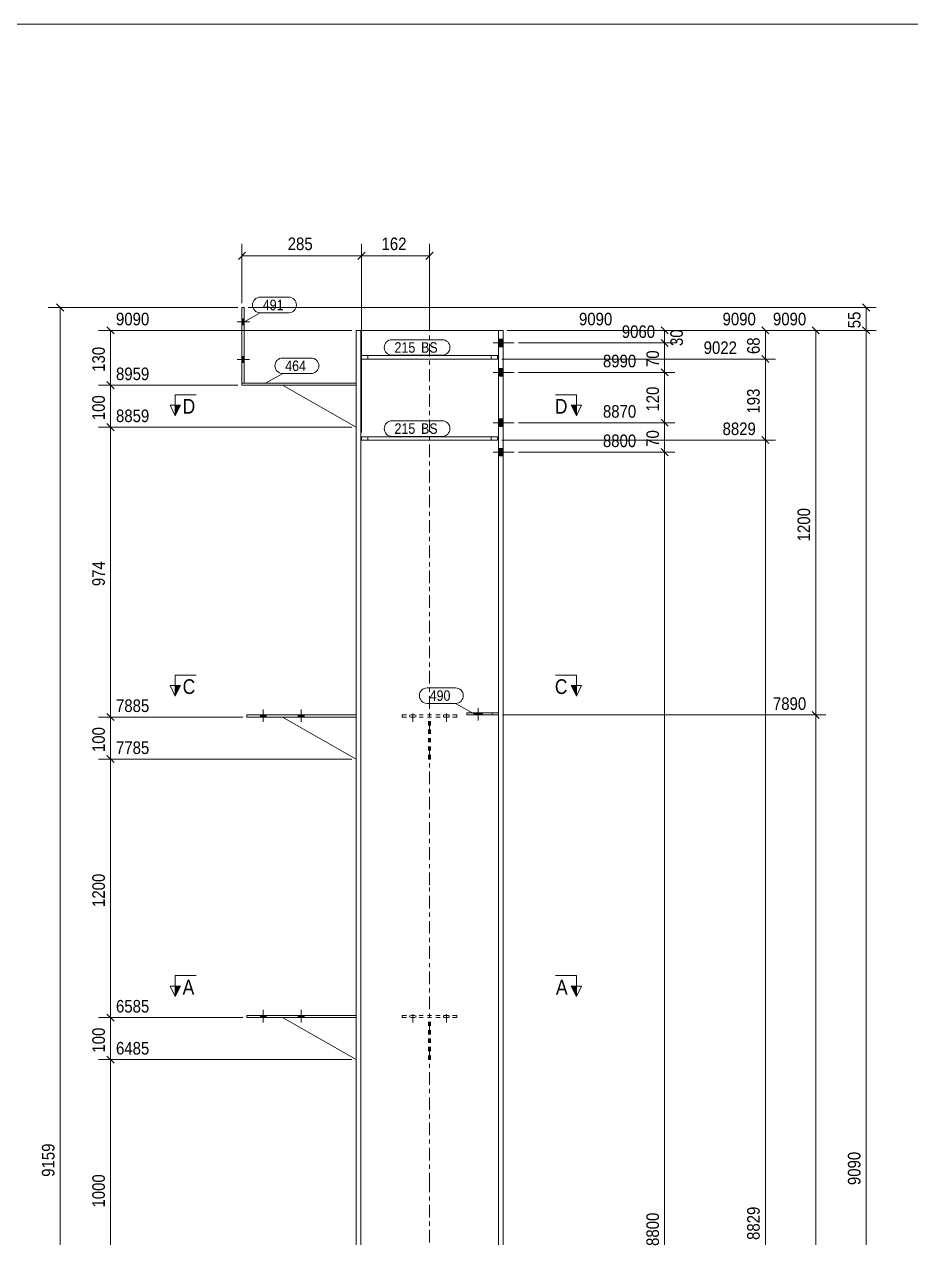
# Model space of a CAD drawing. Header units: millimetres. Extents: x 2 to 825, y 1 to 579.
# Drawn here: x 209.6 to 420.7, y 290 to 579 of the extents above; entities that cross this region are included whole.
import ezdxf

# ---------------------------------------------------------------- set-up
doc = ezdxf.new("R2010")
doc.units = ezdxf.units.MM
for name, pattern in [('XKITLINE00', [0]), ('XKITLINE01', [4, 1, -1, 1, -1]), ('XKITLINE02', [4, 2, -2]), ('XKITLINE03', [6, 3, -1, 1, -1])]:
    doc.linetypes.add(name, pattern=pattern)
for name, color, linetype, lineweight in [('Bolt', 3, 'Continuous', 0), ('Dimensions', 7, 'Continuous', 0), ('DrawingSheet', 5, 'Continuous', 0), ('Part', 2, 'Continuous', 0), ('PartMark', 7, 'Continuous', 0), ('Section', 6, 'Continuous', 0)]:
    doc.layers.add(name, color=color, linetype=linetype, lineweight=lineweight)
doc.styles.add('ARIAL', font='ARIAL.TTF')

# ---------------------------------------------------------------- blocks, each defined once
blk = doc.blocks.new('*A6')
at = {"layer": 'Bolt'}
for points in [[(323.62, 502.19), (322.52, 502.19), (322.52, 503.99), (323.62, 503.99)], [(323.62, 502.19), (322.52, 502.19), (322.52, 503.99), (323.62, 503.99)], [(323.62, 495.19), (322.52, 495.19), (322.52, 496.99), (323.62, 496.99)], [(323.62, 495.19), (322.52, 495.19), (322.52, 496.99), (323.62, 496.99)], [(323.62, 483.19), (322.52, 483.19), (322.52, 484.99), (323.62, 484.99)], [(323.62, 483.19), (322.52, 483.19), (322.52, 484.99), (323.62, 484.99)], [(323.62, 476.19), (322.52, 476.19), (322.52, 477.99), (323.62, 477.99)], [(323.62, 476.19), (322.52, 476.19), (322.52, 477.99), (323.62, 477.99)]]:
    blk.add_hatch(color=3, dxfattribs=at).paths.add_polyline_path(points, flags=17)
at = {"layer": 'Bolt', "color": 3, "linetype": 'XKITLINE00', "lineweight": 0}
for p, q in [((321.27, 503.09), (326.27, 503.09)), ((321.27, 503.09), (326.27, 503.09)), ((322.52, 503.99), (323.62, 503.99)), ((322.52, 503.99), (323.62, 503.99)), ((322.52, 502.19), (323.62, 502.19)), ((322.52, 502.19), (323.62, 502.19)), ((321.27, 496.09), (326.27, 496.09)), ((321.27, 496.09), (326.27, 496.09)), ((322.52, 496.99), (323.62, 496.99)), ((322.52, 496.99), (323.62, 496.99)), ((322.52, 495.19), (323.62, 495.19)), ((322.52, 495.19), (323.62, 495.19)), ((321.27, 484.09), (326.27, 484.09)), ((321.27, 484.09), (326.27, 484.09)), ((322.52, 484.99), (323.62, 484.99)), ((322.52, 484.99), (323.62, 484.99)), ((322.52, 483.19), (323.62, 483.19)), ((322.52, 483.19), (323.62, 483.19)), ((321.27, 477.09), (326.27, 477.09)), ((321.27, 477.09), (326.27, 477.09)), ((322.52, 477.99), (323.62, 477.99)), ((322.52, 477.99), (323.62, 477.99)), ((322.52, 476.19), (323.62, 476.19)), ((322.52, 476.19), (323.62, 476.19))]:
    blk.add_line(p, q, dxfattribs=at)
blk = doc.blocks.new('*A9')
at = {"layer": 'Bolt', "color": 3, "linetype": 'XKITLINE02', "lineweight": 0}
for p, q in [((302.12, 341.25), (302.12, 344.25)), ((302.12, 341.25), (302.12, 344.25)), ((310.12, 341.25), (310.12, 344.25)), ((310.12, 341.25), (310.12, 344.25)), ((301.42, 342.41), (301.42, 342.91)), ((301.42, 342.41), (301.42, 342.91)), ((302.82, 342.41), (302.82, 342.91)), ((302.82, 342.41), (302.82, 342.91)), ((309.42, 342.41), (309.42, 342.91)), ((309.42, 342.41), (309.42, 342.91)), ((310.82, 342.41), (310.82, 342.91)), ((310.82, 342.41), (310.82, 342.91))]:
    blk.add_line(p, q, dxfattribs=at)
blk = doc.blocks.new('*A10')
at = {"layer": 'Bolt', "color": 3, "linetype": 'XKITLINE02', "lineweight": 0}
for p, q in [((301.42, 413.99), (301.42, 414.49)), ((301.42, 413.99), (301.42, 414.49)), ((302.12, 412.83), (302.12, 415.83)), ((302.12, 412.83), (302.12, 415.83)), ((302.82, 413.99), (302.82, 414.49)), ((302.82, 413.99), (302.82, 414.49)), ((309.42, 413.99), (309.42, 414.49)), ((309.42, 413.99), (309.42, 414.49)), ((310.12, 412.83), (310.12, 415.83)), ((310.12, 412.83), (310.12, 415.83)), ((310.82, 413.99), (310.82, 414.49)), ((310.82, 413.99), (310.82, 414.49))]:
    blk.add_line(p, q, dxfattribs=at)
blk = doc.blocks.new('*A13')
at = {"layer": 'Bolt'}
for points in [[(265.82, 342.41), (265.82, 342.91), (267.22, 342.91), (267.22, 342.41)], [(265.82, 342.41), (265.82, 342.91), (267.22, 342.91), (267.22, 342.41)], [(274.82, 342.41), (274.82, 342.91), (276.22, 342.91), (276.22, 342.41)], [(274.82, 342.41), (274.82, 342.91), (276.22, 342.91), (276.22, 342.41)]]:
    blk.add_hatch(color=3, dxfattribs=at).paths.add_polyline_path(points, flags=17)
at = {"layer": 'Bolt', "color": 3, "linetype": 'XKITLINE00', "lineweight": 0}
for p, q in [((266.52, 341.25), (266.52, 344.25)), ((266.52, 341.25), (266.52, 344.25)), ((275.52, 341.25), (275.52, 344.25)), ((275.52, 341.25), (275.52, 344.25)), ((265.82, 342.41), (265.82, 342.91)), ((265.82, 342.41), (265.82, 342.91)), ((267.22, 342.41), (267.22, 342.91)), ((267.22, 342.41), (267.22, 342.91)), ((274.82, 342.41), (274.82, 342.91)), ((274.82, 342.41), (274.82, 342.91)), ((276.22, 342.41), (276.22, 342.91)), ((276.22, 342.41), (276.22, 342.91))]:
    blk.add_line(p, q, dxfattribs=at)
blk = doc.blocks.new('*A14')
at = {"layer": 'Bolt'}
for points in [[(261.42, 508.84), (261.92, 508.84), (261.92, 507.44), (261.42, 507.44)], [(261.42, 508.84), (261.92, 508.84), (261.92, 507.44), (261.42, 507.44)], [(261.42, 499.84), (261.92, 499.84), (261.92, 498.44), (261.42, 498.44)], [(261.42, 499.84), (261.92, 499.84), (261.92, 498.44), (261.42, 498.44)]]:
    blk.add_hatch(color=3, dxfattribs=at).paths.add_polyline_path(points, flags=17)
at = {"layer": 'Bolt', "color": 3, "linetype": 'XKITLINE00', "lineweight": 0}
for p, q in [((261.92, 508.84), (261.42, 508.84)), ((261.92, 508.84), (261.42, 508.84)), ((263.26, 508.14), (260.26, 508.14)), ((263.26, 508.14), (260.26, 508.14)), ((261.92, 507.44), (261.42, 507.44)), ((261.92, 507.44), (261.42, 507.44)), ((263.26, 499.14), (260.26, 499.14)), ((263.26, 499.14), (260.26, 499.14)), ((261.92, 499.84), (261.42, 499.84)), ((261.92, 499.84), (261.42, 499.84)), ((261.92, 498.44), (261.42, 498.44)), ((261.92, 498.44), (261.42, 498.44))]:
    blk.add_line(p, q, dxfattribs=at)
blk = doc.blocks.new('*A15')
at = {"layer": 'Bolt'}
blk.add_hatch(color=3, dxfattribs=at).paths.add_polyline_path([(318.7, 414.99), (318.7, 414.49), (316.74, 414.49), (316.74, 414.99)], flags=17)
at = {"layer": 'Bolt', "color": 3, "linetype": 'XKITLINE00', "lineweight": 0}
for p, q in [((316.74, 414.49), (316.74, 414.99)), ((317.72, 413.14), (317.72, 416.14)), ((318.7, 414.49), (318.7, 414.99))]:
    blk.add_line(p, q, dxfattribs=at)
blk = doc.blocks.new('*A16')
at = {"layer": 'Bolt'}
for points in [[(265.82, 413.99), (265.82, 414.49), (267.22, 414.49), (267.22, 413.99)], [(265.82, 413.99), (265.82, 414.49), (267.22, 414.49), (267.22, 413.99)], [(274.82, 413.99), (274.82, 414.49), (276.22, 414.49), (276.22, 413.99)], [(274.82, 413.99), (274.82, 414.49), (276.22, 414.49), (276.22, 413.99)]]:
    blk.add_hatch(color=3, dxfattribs=at).paths.add_polyline_path(points, flags=17)
at = {"layer": 'Bolt', "color": 3, "linetype": 'XKITLINE00', "lineweight": 0}
for p, q in [((265.82, 413.99), (265.82, 414.49)), ((265.82, 413.99), (265.82, 414.49)), ((266.52, 412.83), (266.52, 415.83)), ((266.52, 412.83), (266.52, 415.83)), ((267.22, 413.99), (267.22, 414.49)), ((267.22, 413.99), (267.22, 414.49)), ((274.82, 413.99), (274.82, 414.49)), ((274.82, 413.99), (274.82, 414.49)), ((275.52, 412.83), (275.52, 415.83)), ((275.52, 412.83), (275.52, 415.83)), ((276.22, 413.99), (276.22, 414.49)), ((276.22, 413.99), (276.22, 414.49))]:
    blk.add_line(p, q, dxfattribs=at)
blk = doc.blocks.new('*A18')
at = {"layer": 'Part', "color": 7, "linetype": 'XKITLINE03', "lineweight": 0}
for p, q in [((306.12, 445.89), (306.12, 516.09)), ((306.12, 373.99), (306.12, 445.79)), ((306.12, 302.41), (306.12, 373.89)), ((306.12, 210.83), (306.12, 302.31))]:
    blk.add_line(p, q, dxfattribs=at)
at = {"layer": 'Part', "color": 2, "linetype": 'XKITLINE00', "lineweight": 0}
for p, q in [((288.62, 445.89), (288.62, 506.09)), ((288.62, 506.09), (323.62, 506.09)), ((289.72, 506.09), (289.72, 445.89)), ((322.52, 506.09), (322.52, 445.89)), ((323.62, 506.09), (323.62, 445.89)), ((288.62, 373.99), (288.62, 445.79)), ((289.72, 445.79), (289.72, 373.99)), ((322.52, 445.79), (322.52, 373.99)), ((323.62, 445.79), (323.62, 373.99)), ((288.62, 302.41), (288.62, 373.89)), ((289.72, 373.89), (289.72, 302.41)), ((322.52, 373.89), (322.52, 302.41)), ((323.62, 373.89), (323.62, 302.41)), ((288.62, 210.83), (288.62, 302.31)), ((289.72, 302.31), (289.72, 210.83)), ((322.52, 302.31), (322.52, 210.83)), ((323.62, 302.31), (323.62, 210.83))]:
    blk.add_line(p, q, dxfattribs=at)
blk = doc.blocks.new('*A23')
at = {"layer": 'Part', "color": 7, "linetype": 'XKITLINE01', "lineweight": 0}
for p, q in [((312.62, 342.91), (299.62, 342.91)), ((299.62, 342.41), (299.62, 342.91)), ((312.62, 342.41), (299.62, 342.41)), ((312.62, 342.41), (312.62, 342.91))]:
    blk.add_line(p, q, dxfattribs=at)
blk = doc.blocks.new('*A24')
at = {"layer": 'Part', "color": 7, "linetype": 'XKITLINE01', "lineweight": 0}
for p, q in [((306.37, 342.41), (305.87, 342.41)), ((305.87, 332.41), (305.87, 342.41)), ((305.87, 342.41), (306.37, 342.41)), ((306.37, 332.41), (306.37, 342.41)), ((306.37, 332.41), (305.87, 332.41))]:
    blk.add_line(p, q, dxfattribs=at)
blk = doc.blocks.new('*A25')
at = {"layer": 'Part', "color": 7, "linetype": 'XKITLINE01', "lineweight": 0}
for p, q in [((312.62, 414.49), (299.62, 414.49)), ((299.62, 413.99), (299.62, 414.49)), ((312.62, 413.99), (299.62, 413.99)), ((312.62, 413.99), (312.62, 414.49))]:
    blk.add_line(p, q, dxfattribs=at)
blk = doc.blocks.new('*A26')
at = {"layer": 'Part', "color": 7, "linetype": 'XKITLINE01', "lineweight": 0}
for p, q in [((306.37, 413.99), (305.87, 413.99)), ((305.87, 403.99), (305.87, 413.99)), ((305.87, 413.99), (306.37, 413.99)), ((306.37, 403.99), (306.37, 413.99)), ((306.37, 403.99), (305.87, 403.99))]:
    blk.add_line(p, q, dxfattribs=at)
blk = doc.blocks.new('*A31')
at = {"layer": 'Part', "color": 2, "linetype": 'XKITLINE00', "lineweight": 0}
blk.add_line((288.62, 483.04), (271.12, 493.04), dxfattribs=at)
at = {"layer": 'Part', "color": 7, "linetype": 'XKITLINE01', "lineweight": 0}
for p, q in [((271.12, 493.04), (288.62, 493.04)), ((288.62, 493.04), (288.62, 483.04))]:
    blk.add_line(p, q, dxfattribs=at)
blk = doc.blocks.new('*A32')
at = {"layer": 'Part', "color": 2, "linetype": 'XKITLINE00', "lineweight": 0}
for p, q in [((262.62, 342.41), (262.62, 342.91)), ((262.62, 342.91), (288.62, 342.91)), ((262.62, 342.41), (288.62, 342.41))]:
    blk.add_line(p, q, dxfattribs=at)
at = {"layer": 'Part', "color": 7, "linetype": 'XKITLINE01', "lineweight": 0}
blk.add_line((288.62, 342.91), (288.62, 342.41), dxfattribs=at)
blk = doc.blocks.new('*A33')
at = {"layer": 'Part', "color": 2, "linetype": 'XKITLINE00', "lineweight": 0}
for p, q in [((261.42, 493.04), (261.42, 493.54)), ((261.42, 493.54), (288.62, 493.54)), ((261.42, 493.04), (288.62, 493.04))]:
    blk.add_line(p, q, dxfattribs=at)
at = {"layer": 'Part', "color": 7, "linetype": 'XKITLINE01', "lineweight": 0}
blk.add_line((288.62, 493.54), (288.62, 493.04), dxfattribs=at)
blk = doc.blocks.new('*A34')
at = {"layer": 'Part', "color": 2, "linetype": 'XKITLINE00', "lineweight": 0}
blk.add_line((288.62, 332.41), (271.12, 342.41), dxfattribs=at)
at = {"layer": 'Part', "color": 7, "linetype": 'XKITLINE01', "lineweight": 0}
for p, q in [((271.12, 342.41), (288.62, 342.41)), ((288.62, 342.41), (288.62, 332.41))]:
    blk.add_line(p, q, dxfattribs=at)
blk = doc.blocks.new('*A35')
at = {"layer": 'Part', "color": 2, "linetype": 'XKITLINE00', "lineweight": 0}
for p, q in [((261.42, 511.54), (261.42, 493.54)), ((261.92, 511.54), (261.42, 511.54)), ((261.92, 511.54), (261.92, 493.54)), ((261.42, 493.54), (261.92, 493.54))]:
    blk.add_line(p, q, dxfattribs=at)
blk = doc.blocks.new('*A36')
at = {"layer": 'Part', "color": 2, "linetype": 'XKITLINE00', "lineweight": 0}
blk.add_line((288.62, 403.99), (271.12, 413.99), dxfattribs=at)
at = {"layer": 'Part', "color": 7, "linetype": 'XKITLINE01', "lineweight": 0}
for p, q in [((271.12, 413.99), (288.62, 413.99)), ((288.62, 413.99), (288.62, 403.99))]:
    blk.add_line(p, q, dxfattribs=at)
blk = doc.blocks.new('*A37')
at = {"layer": 'Part', "color": 2, "linetype": 'XKITLINE00', "lineweight": 0}
for p, q in [((315.02, 414.49), (315.02, 414.99)), ((315.02, 414.99), (322.52, 414.99)), ((322.52, 414.49), (315.02, 414.49))]:
    blk.add_line(p, q, dxfattribs=at)
at = {"layer": 'Part', "color": 7, "linetype": 'XKITLINE01', "lineweight": 0}
for p, q in [((321.02, 414.49), (321.02, 414.99)), ((322.52, 414.99), (322.52, 414.49))]:
    blk.add_line(p, q, dxfattribs=at)
blk = doc.blocks.new('*A38')
at = {"layer": 'Part', "color": 2, "linetype": 'XKITLINE00', "lineweight": 0}
for p, q in [((262.62, 413.99), (262.62, 414.49)), ((262.62, 414.49), (288.62, 414.49)), ((262.62, 413.99), (288.62, 413.99))]:
    blk.add_line(p, q, dxfattribs=at)
at = {"layer": 'Part', "color": 7, "linetype": 'XKITLINE01', "lineweight": 0}
blk.add_line((288.62, 414.49), (288.62, 413.99), dxfattribs=at)
blk = doc.blocks.new('*A39')
at = {"layer": 'Part', "color": 2, "linetype": 'XKITLINE00', "lineweight": 0}
for p, q in [((289.92, 479.95), (289.92, 480.75)), ((289.92, 480.75), (322.32, 480.75)), ((322.32, 479.95), (289.92, 479.95)), ((322.32, 480.75), (322.32, 479.95))]:
    blk.add_line(p, q, dxfattribs=at)
at = {"layer": 'Part', "color": 7, "linetype": 'XKITLINE01', "lineweight": 0}
for p, q in [((291.42, 479.95), (291.42, 480.75)), ((320.82, 479.95), (320.82, 480.75))]:
    blk.add_line(p, q, dxfattribs=at)
blk = doc.blocks.new('*A40')
at = {"layer": 'Part', "color": 2, "linetype": 'XKITLINE00', "lineweight": 0}
for p, q in [((289.92, 499.27), (289.92, 500.07)), ((289.92, 500.07), (322.32, 500.07)), ((322.32, 500.07), (322.32, 499.27)), ((322.32, 499.27), (289.92, 499.27))]:
    blk.add_line(p, q, dxfattribs=at)
at = {"layer": 'Part', "color": 7, "linetype": 'XKITLINE01', "lineweight": 0}
for p, q in [((291.42, 499.27), (291.42, 500.07)), ((320.82, 499.27), (320.82, 500.07))]:
    blk.add_line(p, q, dxfattribs=at)
blk = doc.blocks.new('*A41')
at = {"layer": 'Part', "color": 7, "linetype": 'XKITLINE01', "lineweight": 0}
for p, q in [((322.32, 480.75), (289.92, 480.75)), ((289.92, 479.95), (289.92, 480.75)), ((289.92, 479.95), (322.32, 479.95)), ((291.42, 479.95), (291.42, 480.75)), ((320.82, 479.95), (320.82, 480.75)), ((322.32, 479.95), (322.32, 480.75))]:
    blk.add_line(p, q, dxfattribs=at)
blk = doc.blocks.new('*A42')
at = {"layer": 'Part', "color": 7, "linetype": 'XKITLINE01', "lineweight": 0}
for p, q in [((322.32, 500.07), (289.92, 500.07)), ((289.92, 499.27), (289.92, 500.07)), ((291.42, 499.27), (291.42, 500.07)), ((320.82, 499.27), (320.82, 500.07)), ((322.32, 499.27), (322.32, 500.07)), ((289.92, 499.27), (322.32, 499.27))]:
    blk.add_line(p, q, dxfattribs=at)
blk = doc.blocks.new('*A109')
at = {"layer": 'DrawingSheet', "color": 5, "linetype": 'XKITLINE00', "lineweight": 0}
blk.add_line((825, 579), (5, 579), dxfattribs=at)
blk = doc.blocks.new('*A117')
at = {"layer": 'Dimensions', "color": 7, "linetype": 'XKITLINE00', "lineweight": 0}
for p, q in [((217.27, 512.39), (218.97, 510.69)), ((260.42, 511.54), (215.27, 511.54)), ((218.12, 106.35), (218.12, 511.54))]:
    blk.add_line(p, q, dxfattribs=at)
at = {"layer": 'Dimensions', "color": 3}
blk.add_point((218.12, 511.54), dxfattribs=at)
at = {"layer": 'Dimensions', "color": 3, "style": 'ARIAL', "width": 0.85}
blk.add_text('9159', height=3, rotation=90.0002, dxfattribs=at).set_placement((216.77, 304.49))
blk = doc.blocks.new('*A124')
at = {"layer": 'PartMark', "color": 7, "linetype": 'XKITLINE00', "lineweight": 0}
for p, q in [((297.17, 503.87), (309.13, 503.87)), ((297.17, 500.17), (309.13, 500.17))]:
    blk.add_line(p, q, dxfattribs=at)
for centre, start, end in [((297.17, 502.02), 90, 270), ((309.13, 502.02), 270, 90)]:
    blk.add_arc(centre, 1.85, start, end, dxfattribs=at)
at = {"layer": 'PartMark', "color": 3, "style": 'ARIAL', "width": 0.85}
for s, p in [('215', (297.77, 500.77)), ('BS', (304.08, 500.77))]:
    blk.add_text(s, height=2.5, dxfattribs=at).set_placement(p)
blk = doc.blocks.new('*A125')
at = {"layer": 'PartMark', "color": 7, "linetype": 'XKITLINE00', "lineweight": 0}
for p, q in [((297.17, 484.55), (309.13, 484.55)), ((297.17, 480.85), (309.13, 480.85))]:
    blk.add_line(p, q, dxfattribs=at)
for centre, start, end in [((297.17, 482.7), 90, 270), ((309.13, 482.7), 270, 90)]:
    blk.add_arc(centre, 1.85, start, end, dxfattribs=at)
at = {"layer": 'PartMark', "color": 3, "style": 'ARIAL', "width": 0.85}
for s, p in [('215', (297.77, 481.45)), ('BS', (304.08, 481.45))]:
    blk.add_text(s, height=2.5, dxfattribs=at).set_placement(p)
blk = doc.blocks.new('*A127')
at = {"layer": 'Section'}
for points in [[(246.8, 421.49), (245.55, 418.99), (245.55, 421.49)], [(341.09, 421.49), (341.09, 418.99), (339.84, 421.49)]]:
    blk.add_hatch(color=3, dxfattribs=at).paths.add_polyline_path(points, flags=17)
at = {"layer": 'Section', "color": 1, "linetype": 'XKITLINE00', "lineweight": 0}
for p, q in [((245.55, 423.99), (250.55, 423.99)), ((245.55, 423.99), (245.55, 418.99)), ((341.09, 423.99), (336.09, 423.99)), ((341.09, 423.99), (341.09, 418.99))]:
    blk.add_line(p, q, dxfattribs=at)
at = {"layer": 'Section', "color": 3, "linetype": 'XKITLINE00', "lineweight": 0}
for p, q in [((245.55, 418.99), (244.3, 421.49)), ((246.8, 421.49), (244.3, 421.49)), ((245.55, 418.99), (246.8, 421.49)), ((339.84, 421.49), (342.34, 421.49)), ((341.09, 418.99), (339.84, 421.49)), ((342.34, 421.49), (341.09, 418.99))]:
    blk.add_line(p, q, dxfattribs=at)
at = {"layer": 'Section', "color": 7, "style": 'ARIAL', "width": 0.85}
for p in [(247.3, 419.49), (335.97, 419.49)]:
    blk.add_text('C', height=3.5, dxfattribs=at).set_placement(p)
blk = doc.blocks.new('*A128')
at = {"layer": 'Section'}
for points in [[(246.8, 349.91), (245.55, 347.41), (245.55, 349.91)], [(341.09, 349.91), (341.09, 347.41), (339.84, 349.91)]]:
    blk.add_hatch(color=3, dxfattribs=at).paths.add_polyline_path(points, flags=17)
at = {"layer": 'Section', "color": 3, "linetype": 'XKITLINE00', "lineweight": 0}
for p, q in [((245.55, 347.41), (244.3, 349.91)), ((246.8, 349.91), (244.3, 349.91)), ((245.55, 347.41), (246.8, 349.91)), ((339.84, 349.91), (342.34, 349.91)), ((341.09, 347.41), (339.84, 349.91)), ((342.34, 349.91), (341.09, 347.41))]:
    blk.add_line(p, q, dxfattribs=at)
at = {"layer": 'Section', "color": 1, "linetype": 'XKITLINE00', "lineweight": 0}
for p, q in [((245.55, 352.41), (250.55, 352.41)), ((245.55, 352.41), (245.55, 347.41)), ((341.09, 352.41), (336.09, 352.41)), ((341.09, 352.41), (341.09, 347.41))]:
    blk.add_line(p, q, dxfattribs=at)
at = {"layer": 'Section', "color": 7, "style": 'ARIAL', "width": 0.85}
for p in [(247.3, 347.91), (336.22, 347.91)]:
    blk.add_text('A', height=3.5, dxfattribs=at).set_placement(p)
blk = doc.blocks.new('*A130')
at = {"layer": 'Section'}
for points in [[(246.8, 488.25), (245.55, 485.75), (245.55, 488.25)], [(341.09, 488.25), (341.09, 485.75), (339.84, 488.25)]]:
    blk.add_hatch(color=3, dxfattribs=at).paths.add_polyline_path(points, flags=17)
at = {"layer": 'Section', "color": 1, "linetype": 'XKITLINE00', "lineweight": 0}
for p, q in [((245.55, 490.75), (250.55, 490.75)), ((245.55, 490.75), (245.55, 485.75)), ((341.09, 490.75), (336.09, 490.75)), ((341.09, 490.75), (341.09, 485.75))]:
    blk.add_line(p, q, dxfattribs=at)
at = {"layer": 'Section', "color": 3, "linetype": 'XKITLINE00', "lineweight": 0}
for p, q in [((245.55, 485.75), (244.3, 488.25)), ((246.8, 488.25), (244.3, 488.25)), ((245.55, 485.75), (246.8, 488.25)), ((339.84, 488.25), (342.34, 488.25)), ((341.09, 485.75), (339.84, 488.25)), ((342.34, 488.25), (341.09, 485.75))]:
    blk.add_line(p, q, dxfattribs=at)
at = {"layer": 'Section', "color": 7, "style": 'ARIAL', "width": 0.85}
for p in [(247.3, 486.25), (335.97, 486.25)]:
    blk.add_text('D', height=3.5, dxfattribs=at).set_placement(p)
blk = doc.blocks.new('*A132')
at = {"layer": 'Dimensions', "color": 7, "linetype": 'XKITLINE00', "lineweight": 0}
for p, q in [((324.62, 506.09), (412.52, 506.09)), ((409.27, 506.94), (410.97, 505.24)), ((410.12, 107.85), (410.12, 506.09))]:
    blk.add_line(p, q, dxfattribs=at)
at = {"layer": 'Dimensions', "color": 3}
blk.add_point((410.12, 506.09), dxfattribs=at)
at = {"layer": 'Dimensions', "color": 3, "style": 'ARIAL', "width": 0.85}
blk.add_text('9090', height=3, rotation=90.0002, dxfattribs=at).set_placement((408.77, 302.52))
blk = doc.blocks.new('*A133')
at = {"layer": 'Dimensions', "color": 7, "linetype": 'XKITLINE00', "lineweight": 0}
for p, q in [((409.27, 512.39), (410.97, 510.69)), ((262.92, 511.54), (412.52, 511.54)), ((410.12, 506.09), (410.12, 511.54)), ((324.62, 506.09), (412.52, 506.09)), ((409.27, 506.94), (410.97, 505.24))]:
    blk.add_line(p, q, dxfattribs=at)
at = {"layer": 'Dimensions', "color": 3}
for p in [(410.12, 511.54), (410.12, 506.09)]:
    blk.add_point(p, dxfattribs=at)
at = {"layer": 'Dimensions', "color": 3, "style": 'ARIAL', "width": 0.85}
blk.add_text('55', height=3, rotation=90.0002, dxfattribs=at).set_placement((408.77, 506.59))
blk = doc.blocks.new('*A134')
at = {"layer": 'Dimensions', "color": 7, "linetype": 'XKITLINE00', "lineweight": 0}
for p, q in [((323.52, 414.49), (400.52, 414.49)), ((397.27, 415.34), (398.97, 413.64)), ((398.12, 107.85), (398.12, 414.49))]:
    blk.add_line(p, q, dxfattribs=at)
at = {"layer": 'Dimensions', "color": 3}
blk.add_point((398.12, 414.49), dxfattribs=at)
at = {"layer": 'Dimensions', "color": 3, "style": 'ARIAL', "width": 0.85}
blk.add_text('7890', height=3, dxfattribs=at).set_placement((387.92, 415.69))
blk = doc.blocks.new('*A135')
at = {"layer": 'Dimensions', "color": 7, "linetype": 'XKITLINE00', "lineweight": 0}
for p, q in [((324.62, 506.09), (400.52, 506.09)), ((397.27, 506.94), (398.97, 505.24)), ((398.12, 414.49), (398.12, 506.09)), ((323.52, 414.49), (400.52, 414.49)), ((397.27, 415.34), (398.97, 413.64))]:
    blk.add_line(p, q, dxfattribs=at)
at = {"layer": 'Dimensions', "color": 3}
for p in [(398.12, 506.09), (398.12, 414.49)]:
    blk.add_point(p, dxfattribs=at)
at = {"layer": 'Dimensions', "color": 3, "style": 'ARIAL', "width": 0.85}
blk.add_text('9090', height=3, dxfattribs=at).set_placement((387.92, 507.29))
blk.add_text('1200', height=3, rotation=90.0002, dxfattribs=at).set_placement((396.77, 455.84))
blk = doc.blocks.new('*A136')
at = {"layer": 'Dimensions', "color": 7, "linetype": 'XKITLINE00', "lineweight": 0}
for p, q in [((323.32, 479.95), (388.52, 479.95)), ((385.27, 480.8), (386.97, 479.11)), ((386.12, 107.85), (386.12, 479.95))]:
    blk.add_line(p, q, dxfattribs=at)
at = {"layer": 'Dimensions', "color": 3}
blk.add_point((386.12, 479.95), dxfattribs=at)
at = {"layer": 'Dimensions', "color": 3, "style": 'ARIAL', "width": 0.85}
blk.add_text('8829', height=3, dxfattribs=at).set_placement((375.92, 481.15))
blk.add_text('8829', height=3, rotation=90.0002, dxfattribs=at).set_placement((384.77, 289.45))
blk = doc.blocks.new('*A137')
at = {"layer": 'Dimensions', "color": 7, "linetype": 'XKITLINE00', "lineweight": 0}
for p, q in [((385.27, 500.11), (386.97, 498.42)), ((323.32, 499.27), (388.52, 499.27)), ((386.12, 479.95), (386.12, 499.27)), ((323.32, 479.95), (388.52, 479.95)), ((385.27, 480.8), (386.97, 479.11))]:
    blk.add_line(p, q, dxfattribs=at)
at = {"layer": 'Dimensions', "color": 3}
for p in [(386.12, 499.27), (386.12, 479.95)]:
    blk.add_point(p, dxfattribs=at)
at = {"layer": 'Dimensions', "color": 3, "style": 'ARIAL', "width": 0.85}
blk.add_text('9022', height=3, dxfattribs=at).set_placement((371.42, 500.47))
blk.add_text('193', height=3, rotation=90.0002, dxfattribs=at).set_placement((384.77, 486.27))
blk = doc.blocks.new('*A138')
at = {"layer": 'Dimensions', "color": 7, "linetype": 'XKITLINE00', "lineweight": 0}
for p, q in [((324.62, 506.09), (388.52, 506.09)), ((385.27, 506.94), (386.97, 505.24)), ((386.12, 499.27), (386.12, 506.09)), ((385.27, 500.11), (386.97, 498.42)), ((323.32, 499.27), (388.52, 499.27))]:
    blk.add_line(p, q, dxfattribs=at)
at = {"layer": 'Dimensions', "color": 3}
for p in [(386.12, 506.09), (386.12, 499.27)]:
    blk.add_point(p, dxfattribs=at)
at = {"layer": 'Dimensions', "color": 3, "style": 'ARIAL', "width": 0.85}
blk.add_text('9090', height=3, dxfattribs=at).set_placement((375.92, 507.29))
blk.add_text('68', height=3, rotation=90.0002, dxfattribs=at).set_placement((384.77, 500.45))
blk = doc.blocks.new('*A139')
at = {"layer": 'Dimensions', "color": 7, "linetype": 'XKITLINE00', "lineweight": 0}
for p, q in [((327.27, 477.09), (364.52, 477.09)), ((361.27, 477.94), (362.97, 476.24)), ((362.12, 107.85), (362.12, 477.09))]:
    blk.add_line(p, q, dxfattribs=at)
at = {"layer": 'Dimensions', "color": 3}
blk.add_point((362.12, 477.09), dxfattribs=at)
at = {"layer": 'Dimensions', "color": 3, "style": 'ARIAL', "width": 0.85}
blk.add_text('8800', height=3, dxfattribs=at).set_placement((347.42, 478.29))
blk.add_text('8800', height=3, rotation=90.0002, dxfattribs=at).set_placement((360.77, 288.02))
blk = doc.blocks.new('*A140')
at = {"layer": 'Dimensions', "color": 7, "linetype": 'XKITLINE00', "lineweight": 0}
for p, q in [((327.27, 484.09), (364.52, 484.09)), ((361.27, 484.94), (362.97, 483.24)), ((362.12, 477.09), (362.12, 484.09)), ((327.27, 477.09), (364.52, 477.09)), ((361.27, 477.94), (362.97, 476.24))]:
    blk.add_line(p, q, dxfattribs=at)
at = {"layer": 'Dimensions', "color": 3}
for p in [(362.12, 484.09), (362.12, 477.09)]:
    blk.add_point(p, dxfattribs=at)
at = {"layer": 'Dimensions', "color": 3, "style": 'ARIAL', "width": 0.85}
blk.add_text('8870', height=3, dxfattribs=at).set_placement((347.42, 485.29))
blk.add_text('70', height=3, rotation=90.0002, dxfattribs=at).set_placement((360.77, 478.36))
blk = doc.blocks.new('*A141')
at = {"layer": 'Dimensions', "color": 7, "linetype": 'XKITLINE00', "lineweight": 0}
for p, q in [((327.27, 496.09), (364.52, 496.09)), ((361.27, 496.94), (362.97, 495.24)), ((362.12, 484.09), (362.12, 496.09)), ((327.27, 484.09), (364.52, 484.09)), ((361.27, 484.94), (362.97, 483.24))]:
    blk.add_line(p, q, dxfattribs=at)
at = {"layer": 'Dimensions', "color": 3}
for p in [(362.12, 496.09), (362.12, 484.09)]:
    blk.add_point(p, dxfattribs=at)
at = {"layer": 'Dimensions', "color": 3, "style": 'ARIAL', "width": 0.85}
blk.add_text('8990', height=3, dxfattribs=at).set_placement((347.42, 497.29))
blk.add_text('120', height=3, rotation=90.0002, dxfattribs=at).set_placement((360.77, 486.75))
blk = doc.blocks.new('*A142')
at = {"layer": 'Dimensions', "color": 7, "linetype": 'XKITLINE00', "lineweight": 0}
for p, q in [((327.27, 503.09), (364.52, 503.09)), ((361.27, 503.94), (362.97, 502.24)), ((362.12, 496.09), (362.12, 503.09)), ((327.27, 496.09), (364.52, 496.09)), ((361.27, 496.94), (362.97, 495.24))]:
    blk.add_line(p, q, dxfattribs=at)
at = {"layer": 'Dimensions', "color": 3}
for p in [(362.12, 503.09), (362.12, 496.09)]:
    blk.add_point(p, dxfattribs=at)
at = {"layer": 'Dimensions', "color": 3, "style": 'ARIAL', "width": 0.85}
blk.add_text('9060', height=3, dxfattribs=at).set_placement((351.92, 504.29))
blk.add_text('70', height=3, rotation=90.0002, dxfattribs=at).set_placement((360.77, 497.36))
blk = doc.blocks.new('*A143')
at = {"layer": 'Dimensions', "color": 7, "linetype": 'XKITLINE00', "lineweight": 0}
for p, q in [((324.62, 506.09), (364.97, 506.09)), ((361.27, 506.94), (362.97, 505.24)), ((362.12, 503.09), (362.12, 506.09)), ((327.27, 503.09), (364.97, 503.09)), ((361.27, 503.94), (362.97, 502.24))]:
    blk.add_line(p, q, dxfattribs=at)
at = {"layer": 'Dimensions', "color": 3}
for p in [(362.12, 506.09), (362.12, 503.09)]:
    blk.add_point(p, dxfattribs=at)
at = {"layer": 'Dimensions', "color": 3, "style": 'ARIAL', "width": 0.85}
blk.add_text('9090', height=3, dxfattribs=at).set_placement((341.72, 507.29))
blk.add_text('30', height=3, rotation=90.0002, dxfattribs=at).set_placement((366.47, 502.36))
blk = doc.blocks.new('*A148')
at = {"layer": 'Dimensions', "color": 7, "linetype": 'XKITLINE00', "lineweight": 0}
for p, q in [((287.62, 332.41), (227.27, 332.41)), ((229.27, 333.26), (230.97, 331.56)), ((230.12, 270.83), (230.12, 332.41)), ((261.62, 270.83), (227.27, 270.83)), ((229.27, 271.68), (230.97, 269.98))]:
    blk.add_line(p, q, dxfattribs=at)
at = {"layer": 'Dimensions', "color": 3}
for p in [(230.12, 332.41), (230.12, 270.83)]:
    blk.add_point(p, dxfattribs=at)
at = {"layer": 'Dimensions', "color": 3, "style": 'ARIAL', "width": 0.85}
blk.add_text('6485', height=3, dxfattribs=at).set_placement((231.42, 333.61))
blk.add_text('1000', height=3, rotation=90.0002, dxfattribs=at).set_placement((228.77, 297.17))
blk = doc.blocks.new('*A149')
at = {"layer": 'Dimensions', "color": 7, "linetype": 'XKITLINE00', "lineweight": 0}
for p, q in [((261.62, 342.41), (227.27, 342.41)), ((229.27, 343.26), (230.97, 341.56)), ((230.12, 332.41), (230.12, 342.41)), ((287.62, 332.41), (227.27, 332.41)), ((229.27, 333.26), (230.97, 331.56))]:
    blk.add_line(p, q, dxfattribs=at)
at = {"layer": 'Dimensions', "color": 3}
for p in [(230.12, 342.41), (230.12, 332.41)]:
    blk.add_point(p, dxfattribs=at)
at = {"layer": 'Dimensions', "color": 3, "style": 'ARIAL', "width": 0.85}
blk.add_text('6585', height=3, dxfattribs=at).set_placement((231.42, 343.61))
blk.add_text('100', height=3, rotation=90.0002, dxfattribs=at).set_placement((228.77, 334.07))
blk = doc.blocks.new('*A150')
at = {"layer": 'Dimensions', "color": 7, "linetype": 'XKITLINE00', "lineweight": 0}
for p, q in [((229.27, 404.84), (230.97, 403.14)), ((287.62, 403.99), (227.27, 403.99)), ((230.12, 342.41), (230.12, 403.99)), ((261.62, 342.41), (227.27, 342.41)), ((229.27, 343.26), (230.97, 341.56))]:
    blk.add_line(p, q, dxfattribs=at)
at = {"layer": 'Dimensions', "color": 3}
for p in [(230.12, 403.99), (230.12, 342.41)]:
    blk.add_point(p, dxfattribs=at)
at = {"layer": 'Dimensions', "color": 3, "style": 'ARIAL', "width": 0.85}
blk.add_text('7785', height=3, dxfattribs=at).set_placement((231.42, 405.19))
blk.add_text('1200', height=3, rotation=90.0002, dxfattribs=at).set_placement((228.77, 368.75))
blk = doc.blocks.new('*A151')
at = {"layer": 'Dimensions', "color": 7, "linetype": 'XKITLINE00', "lineweight": 0}
for p, q in [((261.62, 413.99), (227.27, 413.99)), ((229.27, 414.84), (230.97, 413.14)), ((230.12, 403.99), (230.12, 413.99)), ((229.27, 404.84), (230.97, 403.14)), ((287.62, 403.99), (227.27, 403.99))]:
    blk.add_line(p, q, dxfattribs=at)
at = {"layer": 'Dimensions', "color": 3}
for p in [(230.12, 413.99), (230.12, 403.99)]:
    blk.add_point(p, dxfattribs=at)
at = {"layer": 'Dimensions', "color": 3, "style": 'ARIAL', "width": 0.85}
blk.add_text('7885', height=3, dxfattribs=at).set_placement((231.42, 415.19))
blk.add_text('100', height=3, rotation=90.0002, dxfattribs=at).set_placement((228.77, 405.65))
blk = doc.blocks.new('*A152')
at = {"layer": 'Dimensions', "color": 7, "linetype": 'XKITLINE00', "lineweight": 0}
for p, q in [((287.62, 483.04), (227.27, 483.04)), ((229.27, 483.89), (230.97, 482.19)), ((230.12, 413.99), (230.12, 483.04)), ((261.62, 413.99), (227.27, 413.99)), ((229.27, 414.84), (230.97, 413.14))]:
    blk.add_line(p, q, dxfattribs=at)
at = {"layer": 'Dimensions', "color": 3}
for p in [(230.12, 483.04), (230.12, 413.99)]:
    blk.add_point(p, dxfattribs=at)
at = {"layer": 'Dimensions', "color": 3, "style": 'ARIAL', "width": 0.85}
blk.add_text('8859', height=3, dxfattribs=at).set_placement((231.42, 484.24))
blk.add_text('974', height=3, rotation=90.0002, dxfattribs=at).set_placement((228.77, 445.17))
blk = doc.blocks.new('*A153')
at = {"layer": 'Dimensions', "color": 7, "linetype": 'XKITLINE00', "lineweight": 0}
for p, q in [((260.42, 493.04), (227.27, 493.04)), ((229.27, 493.89), (230.97, 492.19)), ((230.12, 483.04), (230.12, 493.04)), ((287.62, 483.04), (227.27, 483.04)), ((229.27, 483.89), (230.97, 482.19))]:
    blk.add_line(p, q, dxfattribs=at)
at = {"layer": 'Dimensions', "color": 3}
for p in [(230.12, 493.04), (230.12, 483.04)]:
    blk.add_point(p, dxfattribs=at)
at = {"layer": 'Dimensions', "color": 3, "style": 'ARIAL', "width": 0.85}
blk.add_text('8959', height=3, dxfattribs=at).set_placement((231.42, 494.24))
blk.add_text('100', height=3, rotation=90.0002, dxfattribs=at).set_placement((228.77, 484.7))
blk = doc.blocks.new('*A154')
at = {"layer": 'Dimensions', "color": 7, "linetype": 'XKITLINE00', "lineweight": 0}
for p, q in [((287.62, 506.09), (227.27, 506.09)), ((229.27, 506.94), (230.97, 505.24)), ((230.12, 493.04), (230.12, 506.09)), ((260.42, 493.04), (227.27, 493.04)), ((229.27, 493.89), (230.97, 492.19))]:
    blk.add_line(p, q, dxfattribs=at)
at = {"layer": 'Dimensions', "color": 3}
for p in [(230.12, 506.09), (230.12, 493.04)]:
    blk.add_point(p, dxfattribs=at)
at = {"layer": 'Dimensions', "color": 3, "style": 'ARIAL', "width": 0.85}
blk.add_text('9090', height=3, dxfattribs=at).set_placement((231.42, 507.29))
blk.add_text('130', height=3, rotation=90.0002, dxfattribs=at).set_placement((228.77, 496.22))
blk = doc.blocks.new('*A155')
at = {"layer": 'Dimensions', "color": 7, "linetype": 'XKITLINE00', "lineweight": 0}
for p, q in [((261.42, 512.54), (261.42, 526.7)), ((289.92, 481.75), (289.92, 526.7)), ((262.27, 524.7), (260.57, 523)), ((261.42, 523.85), (289.92, 523.85)), ((290.77, 524.7), (289.07, 523))]:
    blk.add_line(p, q, dxfattribs=at)
at = {"layer": 'Dimensions', "color": 3}
for p in [(261.42, 523.85), (289.92, 523.85)]:
    blk.add_point(p, dxfattribs=at)
at = {"layer": 'Dimensions', "color": 3, "style": 'ARIAL', "width": 0.85}
blk.add_text('285', height=3, dxfattribs=at).set_placement((272.33, 525.2))
blk = doc.blocks.new('*A156')
at = {"layer": 'Dimensions', "color": 7, "linetype": 'XKITLINE00', "lineweight": 0}
for p, q in [((289.92, 481.75), (289.92, 526.7)), ((306.12, 507.09), (306.12, 526.7)), ((290.77, 524.7), (289.07, 523)), ((289.92, 523.85), (306.12, 523.85)), ((306.97, 524.7), (305.27, 523))]:
    blk.add_line(p, q, dxfattribs=at)
at = {"layer": 'Dimensions', "color": 3}
for p in [(289.92, 523.85), (306.12, 523.85)]:
    blk.add_point(p, dxfattribs=at)
at = {"layer": 'Dimensions', "color": 3, "style": 'ARIAL', "width": 0.85}
blk.add_text('162', height=3, dxfattribs=at).set_placement((294.68, 525.2))
blk = doc.blocks.new('*A158')
at = {"layer": 'PartMark', "color": 7, "linetype": 'XKITLINE00', "lineweight": 0}
for p, q in [((305.54, 420.95), (312.31, 420.95)), ((305.54, 417.25), (312.31, 417.25)), ((316.55, 414.86), (312.31, 417.25))]:
    blk.add_line(p, q, dxfattribs=at)
for centre, start, end in [((305.54, 419.1), 90, 270), ((312.31, 419.1), 270, 90)]:
    blk.add_arc(centre, 1.85, start, end, dxfattribs=at)
at = {"layer": 'PartMark', "color": 3, "style": 'ARIAL', "width": 0.85}
blk.add_text('490', height=2.5, dxfattribs=at).set_placement((306.14, 417.85))
blk = doc.blocks.new('*A159')
at = {"layer": 'PartMark', "color": 7, "linetype": 'XKITLINE00', "lineweight": 0}
for p, q in [((265.79, 514), (272.56, 514)), ((261.55, 507.91), (265.79, 510.3)), ((265.79, 510.3), (272.56, 510.3))]:
    blk.add_line(p, q, dxfattribs=at)
for centre, start, end in [((265.79, 512.15), 90, 270), ((272.56, 512.15), 270, 90)]:
    blk.add_arc(centre, 1.85, start, end, dxfattribs=at)
at = {"layer": 'PartMark', "color": 3, "style": 'ARIAL', "width": 0.85}
blk.add_text('491', height=2.5, dxfattribs=at).set_placement((266.39, 510.9))
blk = doc.blocks.new('*A160')
at = {"layer": 'PartMark', "color": 7, "linetype": 'XKITLINE00', "lineweight": 0}
for p, q in [((271.13, 499.5), (277.9, 499.5)), ((266.89, 493.41), (271.13, 495.8)), ((271.13, 495.8), (277.9, 495.8))]:
    blk.add_line(p, q, dxfattribs=at)
for centre, start, end in [((271.13, 497.65), 90, 270), ((277.9, 497.65), 270, 90)]:
    blk.add_arc(centre, 1.85, start, end, dxfattribs=at)
at = {"layer": 'PartMark', "color": 3, "style": 'ARIAL', "width": 0.85}
blk.add_text('464', height=2.5, dxfattribs=at).set_placement((271.73, 496.4))

msp = doc.modelspace()

# ---------------------------------------------------------------- block references
at = {"lineweight": 0}
for name in ['*A109', '*A155', '*A156', '*A117', '*A159', '*A133', '*A154', '*A14', '*A35', '*A138', '*A135', '*A143', '*A132', '*A142', '*A124', '*A6', '*A137', '*A40', '*A42', '*A141', '*A153', '*A160', '*A33', '*A31', '*A130', '*A152', '*A140', '*A125', '*A136', '*A39', '*A41', '*A139', '*A127', '*A158', '*A151', '*A134', '*A38', '*A16', '*A36', '*A25', '*A10', '*A26', '*A37', '*A15', '*A150', '*A128', '*A149', '*A13', '*A9', '*A32', '*A34', '*A23', '*A24', '*A148']:
    msp.add_blockref(name, (0, 0), dxfattribs=at)
at = {"layer": 'Part', "lineweight": 0}
msp.add_blockref('*A18', (0, 0), dxfattribs=at)

doc.saveas('drawing.dxf')
